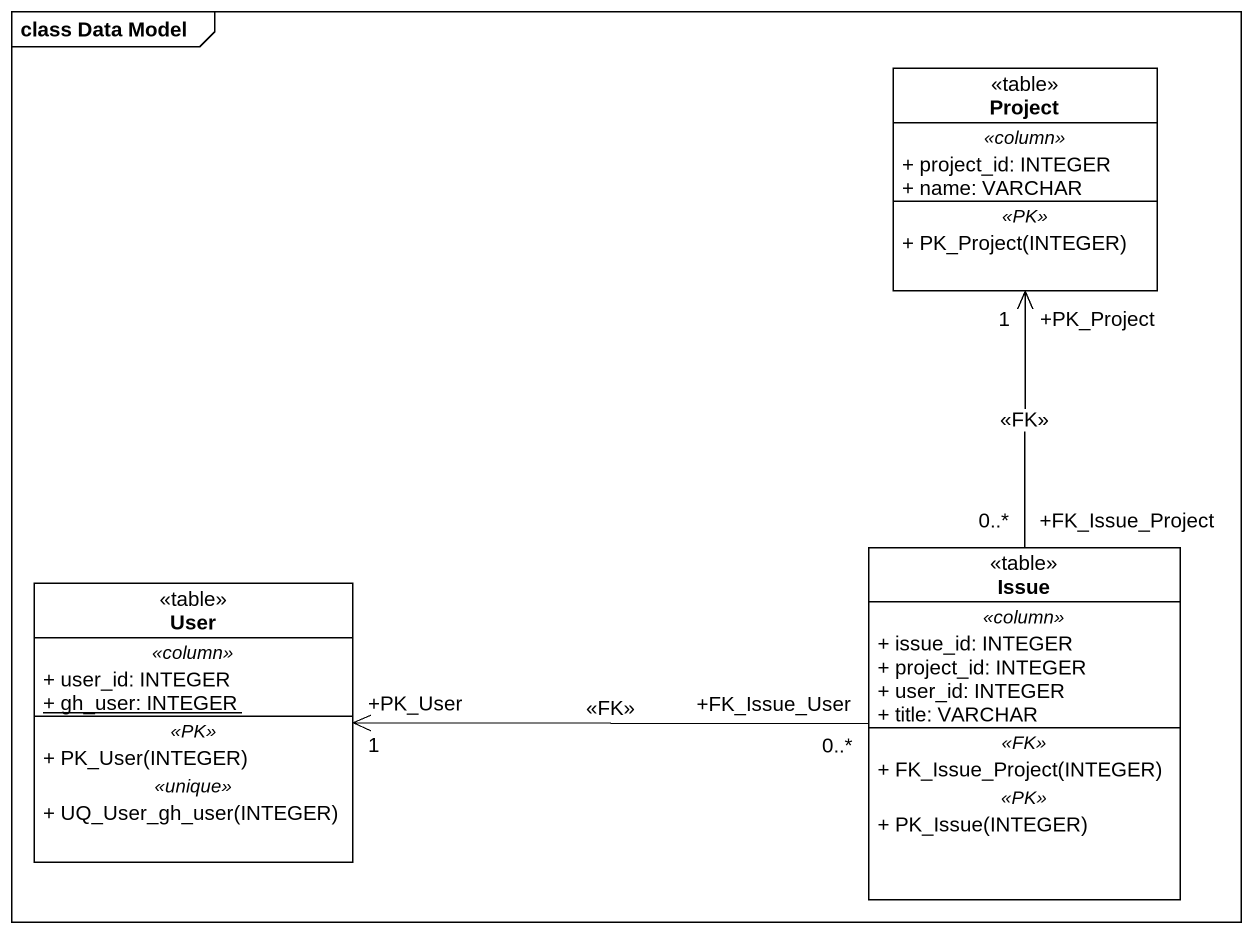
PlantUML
@startuml
mainframe class Data Model
hide circle
hide empty members
skinparam classAttributeIconSize 0
class Project <<table>> {
  .. <<column>> ..
  + project_id: INTEGER
  + name: VARCHAR
  .. <<PK>> ..
  + PK_Project(INTEGER)
}
class User <<table>> {
  .. <<column>> ..
  + user_id: INTEGER
  {static} + gh_user: INTEGER
  .. <<PK>> ..
  + PK_User(INTEGER)
  .. <<unique>> ..
  + UQ_User_gh_user(INTEGER)
}
class Issue <<table>> {
  .. <<column>> ..
  + issue_id: INTEGER
  + project_id: INTEGER
  + user_id: INTEGER
  + title: VARCHAR
  .. <<FK>> ..
  + FK_Issue_Project(INTEGER)
  .. <<PK>> ..
  + PK_Issue(INTEGER)
}
Issue "+FK_Issue_Project\n0..*" -up-> "+PK_Project\n1" Project : <<FK>>
Issue "+FK_Issue_User\n0..*" -left-> "+PK_User\n1" User : <<FK>>
@enduml
